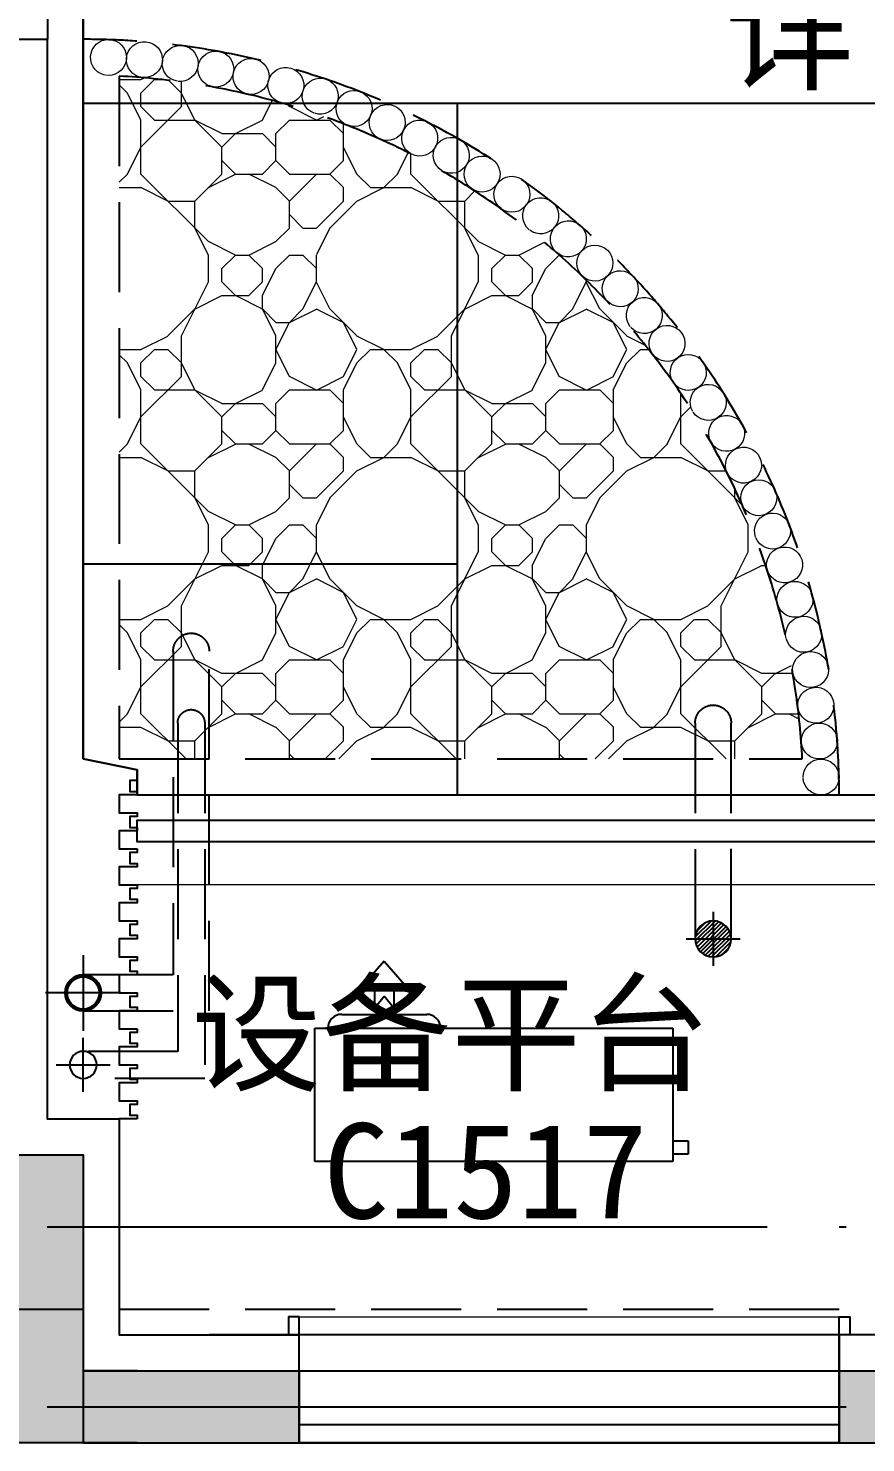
# Model space of a CAD drawing. Extents: x -46233 to 84150, y 109350 to 390860.
# Drawn here: x 41050 to 43377, y 129400 to 133331 of the extents above; entities that cross this region are included whole.
import ezdxf
from ezdxf.xclip import XClip

# ---------------------------------------------------------------- set-up
doc = ezdxf.new("R2010")
doc.units = 0
doc.header["$LTSCALE"] = 1000
doc.header["$MEASUREMENT"] = 0
doc.header["$XCLIPFRAME"] = 0
doc.linetypes.add('3#-轴线$1$DOTE', pattern=[2.42, 2, -0.2, 0.02, -0.2])
doc.linetypes.add('DASH', pattern=[0.35, 0.25, -0.1])
doc.layers.get('Defpoints').update_dxf_attribs({"color": 4, "linetype": 'DASH'})
for name, color, linetype in [('$0$A-DRAN-SYMB', 243, 'Continuous'), ('$1$A-DRAN-SYMB', 243, 'Continuous'), ('125-J-MC$0$A-DOOR', 51, 'Continuous'), ('125-J-MC$0$A-FLOR-HRAL', 71, 'Continuous'), ('125-J-MC$0$A-WALL-CONC', 9, 'Continuous'), ('125-J-MC$0$A-WALL-INSL', 241, 'Continuous'), ('125-MC编号-首层反$0$A-ANNO-TEXT', 255, 'Continuous'), ('125-北侧门头$0$125-北侧门头$0$A-00-HX-113-wall-01Y$0$HRAL', 31, 'Continuous'), ('125-墙体$0$125-墙体$0$A-COLU-CONC-HATC', 204, 'Continuous'), ('125-墙体$0$125-墙体$0$A-WALL-CONC', 9, 'Continuous'), ('125-核心筒-首层南入$0$A-COLU-CONC', 7, 'Continuous'), ('125-核心筒-首层南入$0$A-COLU-CONC-HATC', 204, 'Continuous'), ('125-核心筒-首层南入$0$A-WALL-CONC', 9, 'Continuous'), ('125-核心筒-首层南入$0$A-WALL-INSL', 241, 'Continuous'), ('3#-轴线$1$A-ANNO-DOTE', 10, '3#-轴线$1$DOTE'), ('3#楼首层线脚$0$$0$造甲村-建筑200户型底图$0$A-FURN', 8, 'Continuous'), ('3#楼首层线脚$0$A-00-HX-113-wall-01Y$0$HRAL', 31, 'Continuous'), ('3#楼首层线脚$0$A-FLOR-HRAL', 71, 'Continuous'), ('A-ANNO-TEXT', 255, 'Continuous'), ('A-DRAN-SYMB', 243, 'Continuous'), ('A-FLOR-STRS', 51, 'Continuous'), ('PUB_HATCH', 8, 'Continuous'), ('公区-文字-首反$0$A-ANNO-TEXT', 7, 'Continuous'), ('铺装$0$$0$绿化轮廓', 67, 'Continuous')]:
    doc.layers.add(name, color=color, linetype=linetype)
for name, color, linetype, lineweight in [('3#楼首层线脚$0$A-00-15-1#-PM-2F$0$00-装饰-看', 46, 'Continuous', 5), ('3#楼首层线脚$0$A-00-15-4#-PM-TF$0$00-装饰-看', 46, 'Continuous', 5), ('A-00-装饰看线-251', 251, 'Continuous', 5)]:
    doc.layers.add(name, color=color, linetype=linetype, lineweight=lineweight)
doc.styles.add('125-MC编号-首层反$0$Standard', font='')
doc.styles.add('_TCH_DIM', font='')
doc.styles.add('公区-文字-首反$0$Standard', font='')
doc.styles.get('125-MC编号-首层反$0$Standard').set_extended_font_data('SimSun')
doc.styles.get('_TCH_DIM').set_extended_font_data('SimSun')
doc.styles.get('公区-文字-首反$0$Standard').set_extended_font_data('SimSun')

# ---------------------------------------------------------------- blocks, each defined once
blk = doc.blocks.new('125-北侧门头')
at = {"layer": '125-北侧门头$0$125-北侧门头$0$A-00-HX-113-wall-01Y$0$HRAL'}
for points in [[(-200, 300), (-300, 300), (-300, -1800)], [(-200.7, 300), (450, 300), (450, 200), (-200.7, 200)], [(-200.7, 300), (-200.7, 200)], [(-450, -1850), (-450, -1850), (-450, -1830), (-300, -1800), (-300, -1800)], [(-450, -1850), (-450, -1860), (-430, -1860), (-430, -1890), (-450, -1890), (-450, -1900), (-400, -1900), (-400, -1950), (-450, -1950), (-450, -1960), (-430, -1960), (-430, -1990), (-450, -1990), (-450, -2000), (-400, -2000), (-400, -2050), (-450, -2050)], [(-450, -2050), (-450, -2060), (-430, -2060), (-430, -2090), (-450, -2090), (-450, -2100), (-400, -2100), (-400, -2150), (-450, -2150), (-450, -2160), (-430, -2160), (-430, -2190), (-450, -2190), (-450, -2200), (-400, -2200), (-400, -2250), (-450, -2250), (-450, -2260), (-430, -2260), (-430, -2290), (-450, -2290), (-450, -2300), (-400, -2300), (-400, -2350), (-450, -2350), (-450, -2360), (-430, -2360), (-430, -2390), (-450, -2390), (-450, -2400), (-400, -2400), (-400, -2450), (-450, -2450), (-450, -2460), (-430, -2460), (-430, -2490), (-450, -2490), (-450, -2500), (-400, -2500), (-400, -2550), (-450, -2550)], [(-450, -2550), (-450, -2560), (-430, -2560), (-430, -2590), (-450, -2590), (-450, -2600), (-400, -2600), (-400, -2650), (-450, -2650), (-450, -2660), (-430, -2660), (-430, -2690), (-450, -2690), (-450, -2700), (-400, -2700), (-400, -2750), (-450, -2750), (-450, -2760), (-430, -2760), (-430, -2790), (-450, -2790), (-450, -2800)], [(-450, -2800), (-400, -2800), (-400, -3400)]]:
    blk.add_lwpolyline(points, dxfattribs=at)
blk = doc.blocks.new('_FZH')
blk.add_lwpolyline([(-0.5, -0.5), (0.5, -0.5), (0.5, 0.5), (-0.5, 0.5)], close=True)
at = {"layer": 'PUB_HATCH'}
blk.add_solid([(-0.5, -0.5), (0.5, -0.5), (-0.5, 0.5), (0.5, 0.5)], dxfattribs=at)
blk = doc.blocks.new('125-核心筒-首层南入')
at = {"layer": '125-核心筒-首层南入$0$A-COLU-CONC-HATC'}
blk.add_hatch(color=256, dxfattribs=at).paths.add_polyline_path([(-2050, 7000), (-2050, 7200), (-2200, 7200), (-2200, 7000)])
at = {"layer": '125-核心筒-首层南入$0$A-WALL-CONC'}
for p, q in [((-2200, 7200), (-2050, 7200)), ((-2200, 7000), (-2050, 7000))]:
    blk.add_line(p, q, dxfattribs=at)
at = {"layer": '125-核心筒-首层南入$0$A-WALL-INSL'}
blk.add_lwpolyline([(-1300, 10800), (-1300, 10900), (-1950, 10900), (-1950, 7900), (-2150, 7900), (-2150, 7300), (-2650, 7300)], dxfattribs=at)
blk.add_blockref('125-北侧门头', (-1750, 10700))
at = {"layer": '125-核心筒-首层南入$0$A-COLU-CONC', "xscale": 400, "yscale": 800, "zscale": 800}
blk.add_blockref('_FZH', (-1850, 7400), dxfattribs=at)
blk = doc.blocks.new('公区-文字-首反')
at = {"layer": '公区-文字-首反$0$A-ANNO-TEXT', "style": '公区-文字-首反$0$Standard'}
blk.add_text('设备平台', height=264.35, dxfattribs=at).set_placement((2351.1, 8005.3))
blk = doc.blocks.new('125-墙体')
at = {"layer": '125-墙体$0$125-墙体$0$A-COLU-CONC-HATC'}
for points in [[(6300, 100), (5850, 100), (5850, -100), (6300, -100)], [(8400, -100), (8400, 100), (7800, 100), (7800, -100)]]:
    blk.add_hatch(color=256, dxfattribs=at).paths.add_polyline_path(points)
at = {"layer": '125-墙体$0$125-墙体$0$A-WALL-CONC'}
for p, q in [((6300, 100), (5850, 100)), ((6300, -100), (6300, 100)), ((8400, 100), (7800, 100)), ((6300, -100), (5850, -100)), ((8400, -100), (7800, -100))]:
    blk.add_line(p, q, dxfattribs=at)
blk = doc.blocks.new('125-MC编号-首层反')
at = {"layer": '125-MC编号-首层反$0$A-ANNO-TEXT', "color": 2, "style": '125-MC编号-首层反$0$Standard'}
blk.add_text('C1517', height=264.35, dxfattribs=at).set_placement((2718.1, 7623.2, 0))
blk = doc.blocks.new('3#-1F')
blk.add_blockref('公区-文字-首反', (31350, -7100))
at = {"xscale": -1}
for name, p in [('125-核心筒-首层南入', (31350, -7100)), ('125-墙体', (41800, 0))]:
    blk.add_blockref(name, p, dxfattribs=at)
ref = blk.add_blockref('125-MC编号-首层反', (31350, -7100))
XClip(ref).set_block_clipping_path([(0, -6168.0880483337), (10727.8142699024, 8479.8567633183)])
blk = doc.blocks.new('125-J-MC$0$$TCHSYS$WIN2D')
for p, q in [((-0.5, 0.5), (0.5, 0.5)), ((-0.5, 0.5), (-0.5, -0.5)), ((0.5, 0.5), (0.5, -0.5)), ((0.5, 0.1667), (-0.5, 0.1667)), ((0.5, -0.1667), (-0.5, -0.1667)), ((-0.5, -0.5), (0.5, -0.5))]:
    blk.add_line(p, q)
blk = doc.blocks.new('125-J-MC')
at = {"layer": '125-J-MC$0$A-FLOR-HRAL'}
blk.add_lwpolyline([(6300, -50), (7800, -50), (7800, -100), (6300, -100)], close=True, dxfattribs=at)
at = {"layer": '125-J-MC$0$A-WALL-CONC'}
for p, q in [((6300, 100), (6300, -100)), ((7800, 100), (7800, -100))]:
    blk.add_line(p, q, dxfattribs=at)
at = {"layer": '125-J-MC$0$A-WALL-INSL'}
for points in [[(5300, 100), (5300, 220), (6100, 220), (6100, 200), (6300, 200), (6300, 100)], [(7800, 100), (7800, 200), (8050, 200)]]:
    blk.add_lwpolyline(points, dxfattribs=at)
at = {"layer": '125-J-MC$0$A-DOOR', "xscale": -1500.000000000437, "yscale": 300, "zscale": 300, "rotation": 180}
blk.add_blockref('125-J-MC$0$$TCHSYS$WIN2D', (7050, 50), dxfattribs=at)
blk = doc.blocks.new('125-J-MC-首层')
at = {"layer": 'Defpoints'}
blk.add_lwpolyline([(8650, 270), (8650, -150), (6999.8, -150), (6999.8, -12200), (-250, -12200), (-250, 270)], close=True, dxfattribs=at)
ref = blk.add_blockref('125-J-MC', (0, 0))
XClip(ref).set_block_clipping_path([(8650, 270), (8650, -150), (6999.7500000003, -150), (6999.7500000004, -12200), (-250, -12200), (-250, 270)])
blk = doc.blocks.new('3#-轴线')
at = {"layer": '3#-轴线$1$A-ANNO-DOTE'}
for points in [[(-3000, 500), (45757.3, 500)], [(-3000, 0), (45757.3, 0)]]:
    blk.add_lwpolyline(points, dxfattribs=at)
blk = doc.blocks.new('3#楼首层线脚$0$$0$DDDA$C0A4D4CDB')
at = {"color": 0}
for p, q in [((193.3, 556.5), (117.4, 469)), ((193.3, 556.5), (269.2, 469)), ((117.4, 469), (166.5, 480.6)), ((166.5, 480.6), (166.5, 426.2)), ((220.1, 480.6), (220.1, 426.2)), ((269.2, 469), (220.1, 480.6)), ((166.5, 426.2), (193.3, 459.5)), ((220.1, 426.2), (193.3, 459.5)), ((75.1, 408.7), (311.5, 408.7)), ((0, 0), (0, 370)), ((0, 370), (995, 370)), ((995, 370), (995, 0)), ((995, 57.2), (1037.4, 57.2)), ((1037.4, 57.2), (1037.4, 20.2)), ((995, 0), (0, 0)), ((1037.4, 20.2), (995, 20.2))]:
    blk.add_line(p, q, dxfattribs=at)
for centre, start_param, end_param in [((75.1, 370), 0.785398, 2.356194), ((311.5, 370), 5.497787, 7.068583)]:
    blk.add_ellipse(centre, major_axis=(27.3, 27.3), ratio=1, start_param=start_param, end_param=end_param, dxfattribs=at)
blk = doc.blocks.new('3#楼首层线脚')
at = {"layer": '3#楼首层线脚$0$A-00-15-1#-PM-2F$0$00-装饰-看', "linetype": 'ByBlock'}
for points in [[(-2200, 8800), (-10649.2, 8800), (-10649.2, 7400)], [(-4350, 7550), (-4350, 8550.1), (-2200, 8550)]]:
    blk.add_lwpolyline(points, dxfattribs=at)
at = {"layer": '3#楼首层线脚$0$A-00-15-4#-PM-TF$0$00-装饰-看', "color": 251}
blk.add_lwpolyline([(-2650, 7350), (-4150, 7350)], dxfattribs=at)
at = {"layer": '3#楼首层线脚$0$A-00-HX-113-wall-01Y$0$HRAL'}
for points in [[(-4150, 7300), (-4150, 7350), (-4180, 7350), (-4180, 7300)], [(-2650, 7300), (-2650, 7350), (-2620, 7350), (-2620, 7300)]]:
    blk.add_lwpolyline(points, dxfattribs=at)
at = {"layer": '3#楼首层线脚$0$A-FLOR-HRAL'}
blk.add_lwpolyline([(-4370, 7600), (-4370, 8670.1), (-2200, 8670), (-2200, 8730), (-4430, 8730.1), (-4430, 7600)], dxfattribs=at)
at = {"layer": '3#楼首层线脚$0$$0$造甲村-建筑200户型底图$0$A-FURN', "ltscale": 0.1, "extrusion": (0, 0, -1), "zscale": -1}
blk.add_blockref('3#楼首层线脚$0$$0$DDDA$C0A4D4CDB', (2693.1, 7781.7), dxfattribs=at)
blk = doc.blocks.new('铺装')
at = {"layer": '铺装$0$$0$绿化轮廓'}
h = blk.add_hatch(dxfattribs=at)
h.set_pattern_fill('拼花地砖03', color=252, scale=800)
h.set_pattern_definition([(0, (0, 0), (3840, 1280), [5120, -1280]), (90, (0, -1280), (-1280, 3840), [5120, -1280])])
h.paths.add_polyline_path([(525334049.6, 299513380), (525329600.9, 299513380), (525329600.9, 299507760), (525313498.3, 299507760), (525313499, 299513380), (525309050.3, 299513380), (525309049.6, 299509259.8), (525308899.6, 299509230), (525308899.6, 299509159.9), (525300450.4, 299509159.9), (525300450.4, 299507759.9), (525300429.6, 299507759.9), (525300429.6, 299507560.9), (525297899.6, 299507560.9), (525297899.6, 299510560), (525305649.6, 299510560), (525305649.6, 299513380), (525314849.6, 299513380), (525314849.7, 299510660.9), (525328249.7, 299510660.9), (525328249.6, 299513380), (525337449.6, 299513380), (525337449.6, 299510760.9), (525345949.6, 299510760.9), (525345949.6, 299509159.9), (525334199.6, 299509159.9), (525334199.6, 299509230), (525334049.6, 299509260)])
at = {"layer": '铺装$0$$0$绿化轮廓', "color": 252}
blk.add_lwpolyline([(525345949.6, 299509159.9), (525334199.6, 299509159.9), (525334199.6, 299509230), (525334049.6, 299509260), (525334049.6, 299513380), (525329600.9, 299513380), (525329600.9, 299507760), (525313498.3, 299507760)], dxfattribs=at)
blk = doc.blocks.new('*U98')
blk.add_arc((0, 0.6), 50, 271.3976, 268.9843)
blk = doc.blocks.new('*U99')
at = {"layer": 'A-00-装饰看线-251', "color": 0, "linetype": 'ByBlock', "lineweight": -2, "transparency": 16777216}
for p, rotation in [((7431.8, 3766.7), 10.34684123849915), ((7530.6, 3782.2), 7.551998425128726), ((7630, 3792.9), 4.757155611758169), ((7729.8, 3798.8), 1.962312798387175), ((7237.1, 3721.2), 15.93652686524017), ((7333.9, 3746.3), 13.14168405186975), ((7141.7, 3691.4), 18.73136967861041), ((7047.8, 3657), 21.52621249198086), ((6955.7, 3618.1), 24.32105530535139), ((6865.6, 3574.7), 27.11589811872181), ((6777.7, 3526.9), 29.91074093209222), ((6692.3, 3475), 32.70558374546264), ((6609.5, 3418.9), 35.50042655883331), ((6529.6, 3358.9), 38.29526937220385), ((6452.6, 3295), 41.09011218557414), ((6378.9, 3227.5), 43.88495499894469), ((6308.5, 3156.4), 46.67979781231523), ((6241.7, 3082), 49.47464062568577), ((6178.6, 3004.5), 52.26948343905633), ((6119.4, 2923.9), 55.06432625242687), ((6064.1, 2840.6), 57.85916906579767), ((6013, 2754.6), 60.65401187916821), ((5966.2, 2666.3), 63.44885469253877), ((5923.7, 2575.8), 66.24369750590918), ((5885.6, 2483.3), 69.03854031927958), ((5852.1, 2389.1), 71.83338313265025), ((5823.3, 2293.4), 74.62822594602082), ((5799.1, 2196.3), 77.42306875939136), ((5779.8, 2098.3), 80.2179115727619), ((5765.2, 1999.3), 83.01275438613258), ((5755.4, 1899.8), 85.80759719950314), ((5750.6, 1799.9), 88.60244001287354)]:
    blk.add_blockref('*U98', p, dxfattribs=dict(at, rotation=rotation))
blk = doc.blocks.new('gtvt')
at = {"layer": 'A-00-装饰看线-251'}
h = blk.add_hatch(dxfattribs=at)
h.set_pattern_fill('卵石砌体', color=256, scale=100)
h.set_pattern_definition([(0, (1125, -49.96), (0, 750), [37.5, -112.5, 37.5, -562.5]), (0, (1312.5, 25.04), (0, 750), [37.5, -712.5]), (0, (937.5, 100.04), (0, 750), [75, -675]), (0, (750, 137.54), (0, 750), [112.5, -637.5]), (0, (1125, 175.04), (0, 750), [75, -75, 112.5, -487.5]), (0, (1087.5, 287.54), (0, 750), [112.5, -637.5]), (0, (900, 325.04), (0, 750), [112.5, -262.5, 112.5, -262.5]), (0, (750, 437.54), (0, 750), [112.5, -37.5, 37.5, -562.5]), (0, (1237.5, 512.54), (0, 750), [37.5, -712.5]), (0, (1087.5, 587.54), (0, 750), [75, -675]), (90, (600, 625.04), (-750, 5e-14), [75, -675]), (90, (675, 100.04), (-750, 5e-14), [37.5, -75, 112.5, -525]), (90, (862.5, 175.04), (-750, 5e-14), [150, -37.5, 37.5, -525]), (90, (975, 362.54), (-750, 5e-14), [112.5, -637.5]), (90, (1012.5, 25.04), (-750, 5e-14), [75, -675]), (90, (1050, 625.04), (-750, 5e-14), [75, -675]), (90, (1087.5, 175.04), (-750, 5e-14), [75, -375, 37.5, -262.5]), (90, (1200, 550.04), (-750, 5e-14), [37.5, -37.5, 37.5, -637.5]), (90, (1237.5, 212.54), (-750, 5e-14), [75, -112.5, 75, -487.5]), (90, (1275, 25.04), (-750, 5e-14), [75, -675]), (45, (637.5, 25.04), (0, 750), [106.066, -212.132, 159.099, -583.363]), (45, (600, 25.04), (0, 750), [106.066, -954.594]), (45, (1012.5, 100.04), (0, 750), [106.066, -954.594]), (45, (937.5, 475.04), (0, 750), [106.066, -954.594]), (45, (1275, 100.04), (0, 750), [106.066, -954.594]), (45, (637.5, 175.04), (0, 750), [53.033, -1007.627]), (45, (712.5, 400.04), (0, 750), [53.033, -1007.627]), (45, (787.5, 137.54), (0, 750), [53.033, -1007.627]), (45, (862.5, 400.04), (0, 750), [53.033, -1007.627]), (45, (1087.5, 250.04), (0, 750), [53.033, -1007.627]), (45, (1087.5, 662.54), (0, 750), [53.033, -1007.627]), (45, (1162.5, 587.54), (0, 750), [53.033, -1007.627]), (45, (1200, 175.04), (0, 750), [53.033, -1007.627]), (45, (1237.5, -12.46), (0, 750), [53.033, -1007.627]), (45, (1237.5, 287.54), (0, 750), [53.033, -1007.627]), (45, (1237.5, 662.54), (0, 750), [53.033, -1007.627]), (45, (1275, 512.54), (0, 750), [53.033, -1007.627]), (135, (1125, 587.54), (-750, 4e-14), [53.033, -1007.627]), (135, (1200, 662.54), (-750, 4e-14), [53.033, -1007.627]), (135, (1237.5, 512.54), (-750, 4e-14), [53.033, -1007.627]), (135, (1350, 662.54), (-750, 4e-14), [53.033, -1007.627]), (135, (975, 400.04), (-750, 4e-14), [53.033, -1007.627]), (135, (900, 325.04), (-750, 4e-14), [53.033, -1007.627]), (135, (675, 137.54), (-750, 4e-14), [53.033, -1007.627]), (135, (750, 137.54), (-750, 4e-14), [53.033, -1007.627]), (135, (825, 400.04), (-750, 4e-14), [53.033, -1007.627]), (135, (675, 287.54), (-750, 4e-14), [53.033, -1007.627]), (135, (1125, 175.04), (-750, 4e-14), [53.033, -1007.627]), (135, (1237.5, 250.04), (-750, 4e-14), [53.033, -1007.627]), (135, (1275, 100.04), (-750, 4e-14), [53.033, -1007.627]), (135, (1275, 175.04), (-750, 4e-14), [53.033, -1007.627]), (135, (1312.5, 25.04), (-750, 4e-14), [53.033, -1007.627]), (135, (712.5, 475.04), (-750, 4e-14), [106.066, -954.594]), (135, (1087.5, 250.04), (-750, 4e-14), [106.066, -954.594]), (135, (1050, -12.46), (-750, 4e-14), [265.165, -795.495]), (26.565, (600, 325.04), (750, 6e-06), [83.85, -1593.201]), (26.565, (712.5, 100.04), (750, 6e-06), [83.85, -1593.201]), (26.565, (862.5, 437.54), (750, 6e-06), [83.85, -1593.201]), (26.565, (1162.5, -49.96), (750, 6e-06), [83.85, -1593.201]), (26.565, (1050, 137.54), (750, 6e-06), [83.85, -1593.201]), (26.565, (1125, 287.54), (750, 6e-06), [83.85, -1593.201]), (26.565, (1012.5, 550.04), (750, 6e-06), [83.85, -1593.201]), (26.565, (1275, 512.54), (750, 6e-06), [83.85, -1593.201]), (63.435, (675, 325.04), (7e-07, 750), [83.85, -1593.201]), (63.435, (675, 362.54), (7e-07, 750), [83.85, -1593.201]), (63.435, (975, 475.04), (7e-07, 750), [167.7, -1509.351]), (63.435, (1237.5, 437.54), (7e-07, 750), [83.85, -1593.201]), (63.435, (1200, 325.04), (7e-07, 750), [83.85, -1593.201]), (63.435, (825, 175.04), (7e-07, 750), [83.85, -1593.201]), (63.435, (1200, 587.54), (7e-07, 750), [83.85, -1593.201]), (63.435, (1312.5, 550.04), (7e-07, 750), [83.85, -1593.201]), (116.565, (637.5, 550.04), (-6e-06, 750), [83.85, -1593.201]), (116.565, (1050, -49.96), (-6e-06, 750), [83.85, -1593.201]), (116.565, (712.5, 437.54), (-6e-06, 750), [83.85, -1593.201]), (116.565, (1275, 362.54), (-6e-06, 750), [83.85, -1593.201]), (116.565, (1012.5, 325.04), (-6e-06, 750), [83.85, -1593.201]), (116.565, (1237.5, 475.04), (-6e-06, 750), [83.85, -1593.201]), (116.565, (862.5, 325.04), (-6e-06, 750), [83.85, -1593.201]), (116.565, (712.5, 175.04), (-6e-06, 750), [83.85, -1593.201]), (153.435, (675, 512.54), (-750, 7e-07), [83.85, -1593.201]), (153.435, (937.5, 100.04), (-750, 7e-07), [83.85, -1593.201]), (153.435, (787.5, 437.54), (-750, 7e-07), [83.85, -1593.201]), (153.435, (1237.5, 137.54), (-750, 7e-07), [83.85, -1593.201]), (153.435, (1125, -49.96), (-750, 7e-07), [83.85, -1593.201]), (153.435, (1200, 550.04), (-750, 7e-07), [83.85, -1593.201]), (153.435, (1087.5, 287.54), (-750, 7e-07), [83.85, -1593.201]), (153.435, (675, 512.54), (-750, 7e-07), [83.85, -1593.201]), (153.435, (1350, 325.04), (-750, 7e-07), [83.85, -1593.201]), (243.435, (637.5, 25.04), (-7e-07, -750), [83.85, -1593.201])])
edge = h.paths.add_edge_path()
edge.add_arc((33400, 1700), 2000.1, 2.8659, 87.1341)
edge.add_line((33500, 3697.5), (33500, 1800))
edge.add_line((33500, 1800), (35397.6, 1800))
at = {"layer": 'A-FLOR-STRS', "linetype": 'DASH'}
blk.add_lwpolyline([(35500.1, 1700, 0.414214), (33400, 3800), (33400, 1800), (33550, 1770), (33550, 1700)], format="xyb", close=True, dxfattribs=at)
at = {"layer": 'Defpoints', "linetype": 'DASH'}
blk.add_lwpolyline([(35397.6, 1800, 0.385207), (33500, 3697.5), (33500, 1800)], format="xyb", close=True, dxfattribs=at)
blk.add_blockref('铺装', (-525300649.6, -299507460))
at = {"layer": 'A-00-装饰看线-251', "xscale": -1}
blk.add_blockref('*U99', (41200, -50), dxfattribs=at)
blk = doc.blocks.new('雨水管')
at = {"layer": 'A-DRAN-SYMB'}
for p, q in [((100, 105), (100, -105)), ((-5, 0), (205, 0))]:
    blk.add_line(p, q, dxfattribs=at)
for radius in [50, 45]:
    blk.add_circle((100, 0), radius, dxfattribs=at)
blk = doc.blocks.new('VGVBFGV')
blk.add_blockref('雨水管', (-2150, 8250))
blk = doc.blocks.new('bgfbgfb')
at = {"layer": '$0$A-DRAN-SYMB', "color": 5}
for p, q in [((0, -75), (0, 75)), ((75, 0), (-75, 0))]:
    blk.add_line(p, q, dxfattribs=at)
blk.add_circle((0, 0), 37.5, dxfattribs=at)
blk = doc.blocks.new('BGFBGV')
at = {"layer": 'A-DRAN-SYMB'}
h = blk.add_hatch(dxfattribs=at)
h.set_pattern_fill('ANSI31', color=1, scale=5, angle=270, style=0)
h.set_pattern_definition([(315, (-16202.764, -159599.999), (5.61266008, 5.61266008), [])])
edge = h.paths.add_edge_path()
edge.add_arc((0, 0), 50, 0, 360)
at = {"layer": 'A-DRAN-SYMB', "color": 1}
for p, q in [((0, 75), (0, -75)), ((75, 0), (-75, 0))]:
    blk.add_line(p, q, dxfattribs=at)
blk.add_circle((0, 0), 50, dxfattribs=at)
blk = doc.blocks.new('$1$A$C284C191B')
at = {"layer": '$1$A-DRAN-SYMB'}
for p, q in [((0, 0), (0, -200)), ((-100, -100), (100, -100))]:
    blk.add_line(p, q, dxfattribs=at)
for radius in [50, 45]:
    blk.add_circle((0, -100), radius, dxfattribs=at)
blk = doc.blocks.new('vgftvgf')
at = {"layer": 'A-DRAN-SYMB', "linetype": 'DASH'}
for points in [[(-2050, 8199.9), (-2400, 8199.9), (-2400, 9199.7)], [(-2300, 9199.7), (-2300, 8299.9), (-2050, 8299.9)]]:
    blk.add_lwpolyline(points, dxfattribs=at)
at = {"layer": 'A-DRAN-SYMB', "color": 1, "linetype": 'DASH'}
for points in [[(-3850, 8399.9), (-3850, 8999.8)], [(-3750, 8999.8), (-3750, 8399.9)]]:
    blk.add_lwpolyline(points, dxfattribs=at)
at = {"layer": 'A-DRAN-SYMB', "color": 5, "linetype": 'DASH'}
for points in [[(-2387.5, 8999.7), (-2387.5, 8012.4), (-2050, 8012.4)], [(-2312.5, 8999.7), (-2312.5, 8087.4), (-2050, 8087.4)]]:
    blk.add_lwpolyline(points, dxfattribs=at)
at = {"layer": 'A-DRAN-SYMB', "linetype": 'DASH'}
blk.add_arc((-2350, 9199.7), 50, 0, 180, dxfattribs=at)
at = {"layer": 'A-DRAN-SYMB', "color": 1, "linetype": 'DASH'}
blk.add_arc((-3800, 8999.8), 50, 0, 180, dxfattribs=at)
at = {"layer": 'A-DRAN-SYMB', "color": 5, "linetype": 'DASH'}
blk.add_arc((-2350, 8999.7), 37.5, 0, 180, dxfattribs=at)
for name, p in [('BGFBGV', (-3800, 8399.9)), ('VGVBFGV', (0, 0)), ('bgfbgfb', (-2050, 8050))]:
    blk.add_blockref(name, p)
at = {"xscale": -1.000000000000002, "rotation": 90}
blk.add_blockref('$1$A$C284C191B', (-2150, 8249.9), dxfattribs=at)

msp = doc.modelspace()

# ---------------------------------------------------------------- block references
ref = msp.add_blockref('gtvt', (7802.7, 129500))
XClip(ref).set_block_clipping_path([(-5302.6810596018, -19100.0000000173), (50797.3189403982, 9599.9999999827)])
for name in ['3#-1F', '3#-轴线']:
    msp.add_blockref(name, (7802.7, 129500))
at = {"xscale": -1}
msp.add_blockref('vgftvgf', (39152.7, 122400), dxfattribs=at)
ref = msp.add_blockref('3#楼首层线脚', (39152.7, 122400), dxfattribs=dict(xscale=-1))
XClip(ref).set_block_clipping_path([(-10650.0000000043, -6755.5131340523), (10450, 10166.6636911473)])
ref = msp.add_blockref('125-J-MC-首层', (49602.7, 129500), dxfattribs=dict(xscale=-1))
XClip(ref).set_block_clipping_path([(-0.0000000043, -12981.514464924), (41800, 1749.9886954774)])

# ---------------------------------------------------------------- texts
at = {"layer": 'A-ANNO-TEXT', "color": 7, "style": '_TCH_DIM'}
msp.add_text('详', height=264.3, dxfattribs=at).set_placement((42986.1, 133186.6))

doc.saveas('drawing.dxf')
